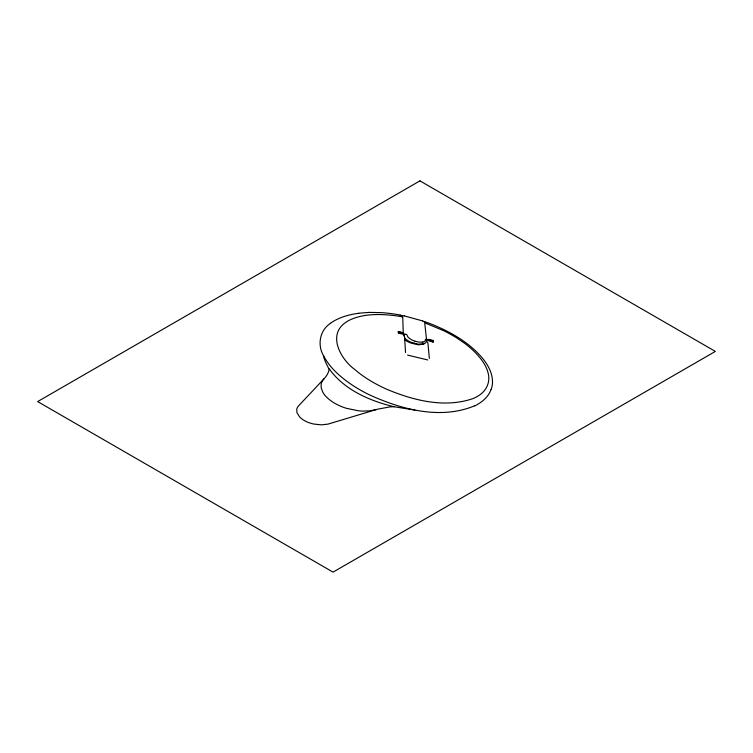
<?xml version="1.0" encoding="UTF-8"?>
<svg xmlns="http://www.w3.org/2000/svg" width="753" height="753" viewBox="0 0 753 753"><rect width="100%" height="100%" fill="white"/><g stroke="black" fill="none" stroke-linecap="round" stroke-linejoin="round"><path stroke-width="1.13" d="M429.351 358.456L427.977 343.566A9.036 5.215 0 0 0 426.687 341.316L426.65 341.25M414.847 410.056L393.932 406.714A30.233 17.451 0 0 0 389.715 406.94L377.592 409.18L327.988 424.127L321.296 424.852L313.888 424.052A25.593 14.778 0 0 1 308.184 422.395A25.094 14.486 0 0 1 305.605 421.238L303.28 419.892A28.539 16.472 0 0 1 299.525 416.795L296.889 412.559L296.767 409.256A16.528 9.544 0 0 1 298.602 405.839L324.374 378.42A46.234 26.694 0 0 0 327.423 374.185L328.195 372.575A35.513 20.5 0 0 0 329.08 369.572L327.668 366.316A95.593 55.195 0 0 1 323.451 355.567C317.145 344.874 319.837 329.993 330.576 323.319M415.138 341.25A18.11 10.457 0 0 1 407.872 336.911L406.658 334.426A3.341 1.93 0 0 0 404.954 334.285L403.768 335.283L404.022 335.885M426.49 341.175L426.565 340.751A5.12 2.956 0 0 0 426.556 340.375L426.527 340.149M491.21 389.348C494.514 380.256 491.069 370.297 485.836 362.701A120.904 69.803 0 0 0 482.833 358.626C469.74 342.85 451.461 332.355 432.721 324.647A143.475 82.83 0 0 0 427.648 322.698L426.791 322.388A3.661 2.118 0 0 0 425.332 322.077M423.497 344.065L424.607 343.415A6.975 4.029 0 0 0 426.405 341.401M431.704 340.93L432.627 340.817L433.163 342.022A0.979 0.565 0 0 1 433.512 342.191L433.314 340.535L429.577 339.565M474.776 405.735C440.439 420.146 400.935 409.359 368.603 394.459A159.918 92.327 0 0 1 349.957 383.522C339.424 376.105 329.39 367.191 323.47 355.567M423.252 344.196L418.216 344.799L411.138 343.133A25.743 14.862 0 0 1 404.738 339.716L404.643 337.598A8.198 4.734 0 0 0 404.257 336.29M376.236 409.566L369.346 410.893L362.344 411.091A33.65 19.427 0 0 1 358.644 410.837L346.286 408.277A50.799 29.329 0 0 1 327.95 398.375L325.785 396.294A43.938 25.367 0 0 1 322.679 391.936L321.154 387.616L321.154 384.341A24.557 14.185 0 0 1 323.912 378.881M402.723 317.211L402.648 316.938A79.103 45.669 0 0 0 393.245 315.441C379.051 313.916 364 313.737 350.672 319.592A34.789 20.086 0 0 0 344.949 322.952C327.433 335.678 341.015 359.482 354.607 369.356A140.256 80.976 0 0 0 367.953 379.248L370.457 380.792A148.896 85.964 0 0 0 386.797 389.273C413.538 400.511 444.882 408.418 473.204 398.506A34.93 20.162 0 0 0 480.452 394.393C485.939 390.383 489.403 383.597 488.753 376.764A61.501 35.504 0 0 0 488.076 372.857C485.986 364.621 480.442 357.788 474.588 351.849A133.902 77.314 0 0 0 464.29 343.076L457.071 338.163A153.254 88.478 0 0 0 443.912 330.802L424.711 322.811L426.518 339.565L427.403 339.471A3.897 2.25 0 0 1 428.758 339.434L429.436 339.528M422.762 342.05L419.242 342.163L415.119 341.26M358.654 313.239L369.083 312.401L381.715 312.646A93.861 54.188 0 0 1 400.069 315.046M427.713 359.943L407.58 355.105M404.342 315.902L422.697 320.957M393.932 406.714C369.469 400.765 344.093 389.838 329.155 368.735M402.77 317.7L403.241 332.958A2.08 1.205 0 0 0 402.243 332.468L398.29 331.442A1.064 0.612 0 0 1 398.544 331.791L401.97 332.864A1.515 0.875 0 0 1 402.93 333.447M432.627 340.817L429.304 339.951A2.654 1.534 0 0 0 427.666 339.876M399.052 332.459L404.945 334.257M426.697 339.622L431.507 340.864M398.572 333.09L402.347 334.059A2.475 1.431 0 0 1 402.968 334.285M432.759 341.918L429.577 341.1A2.946 1.704 0 0 0 428.871 340.977M404.662 338.012L405.773 339.085A23.07 13.319 0 0 0 410.79 342.173L418.244 344.215L424.043 343.707A4.763 2.748 0 0 0 424.607 343.415M426.443 339.81L426.48 339.848A1.892 1.092 0 0 0 425.473 339.321A4.527 2.617 0 0 1 422.8 342.088M403.749 335.339L403.589 334.897M432.203 341.062L432.297 341.796M405.538 352.517L404.738 339.716M398.29 331.442L398.337 333.099M424.353 322.077A5.299 3.059 0 0 1 424.579 322.463M424.447 322.068A3.953 2.278 0 0 1 425.266 322.077M330.416 323.244A49.35 28.492 0 0 1 358.673 313.314M400.116 315.036A3.52 2.033 0 0 1 401.434 315.516M401.603 315.62A3.925 2.268 0 0 1 401.942 315.874M422.828 321.004A3.859 2.231 0 0 1 423.977 321.682M491.06 389.329A50.056 28.896 0 0 1 474.936 405.839M402.497 315.808A3.671 2.118 0 0 1 404.182 315.865M398.318 332.412A1.195 0.687 0 0 1 398.836 332.412M419.939 180.871L37.65 401.584L333.061 572.129L715.35 351.416L419.939 180.871"/></g></svg>
